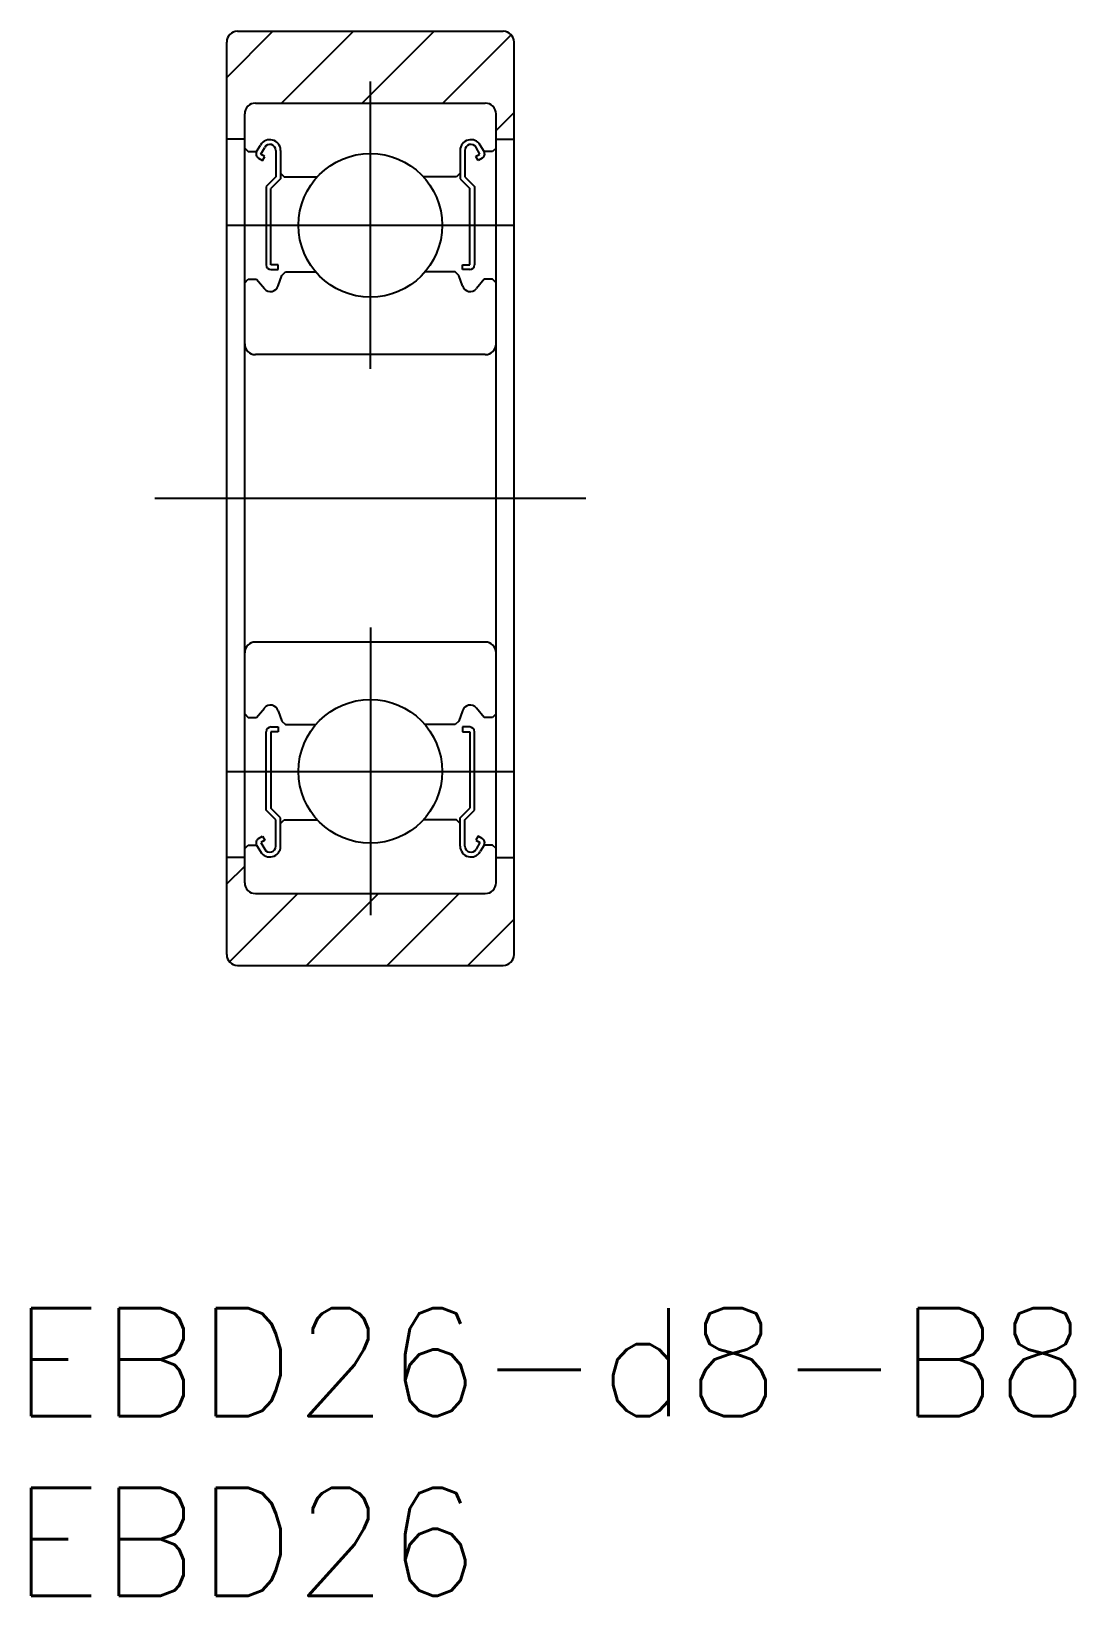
# Model space of a CAD drawing. Extents: x -9.4 to 19.6, y -30.5 to 13.
import ezdxf

# ---------------------------------------------------------------- set-up
doc = ezdxf.new("R2010")
doc.units = 0
doc.linetypes.add('CENTER', pattern=[50.8, 31.75, -6.35, 6.35, -6.35])
doc.layers.get('0').update_dxf_attribs({"linetype": 'CONTINUOUS'})
doc.layers.add('CENTER', color=1, linetype='CONTINUOUS')
doc.styles.get("Standard").update_dxf_attribs({"font": 'txt.shx', "height": 3, "bigfont": 'bigfont.shx'})

msp = doc.modelspace()

# ---------------------------------------------------------------- linework, layer by layer
at = {"color": 3, "linetype": 'CONTINUOUS'}
for p, q in [((-4, 11.715), (-2.715, 13)), ((-2.47, 11), (-0.47, 13)), ((-0.225, 11), (1.775, 13)), ((2.02, 11), (3.922, 12.902)), ((3.5, 10.235), (4, 10.735)), ((-4, -10.735), (-3.5, -10.235)), ((-3.922, -12.902), (-2.02, -11)), ((-1.775, -13), (0.225, -11)), ((0.47, -13), (2.47, -11)), ((2.715, -13), (4, -11.715))]:
    msp.add_line(p, q, dxfattribs=at)
at = {"color": 7, "linetype": 'CONTINUOUS'}
for p, q in [((-4, -12.7), (-4, 12.7)), ((-3.7, 13), (3.7, 13)), ((4, -12.7), (4, 12.7)), ((-3.2, 11), (3.2, 11)), ((-3.5, -10.7), (-3.5, 10.7)), ((3.5, -10.7), (3.5, 10.7)), ((-3.5, 10), (-4, 10)), ((-3.5, 9.75), (-3.4, 9.65)), ((-3.4, 9.65), (-3.167, 9.65)), ((-3.167, 9.65), (-3.058, 9.834)), ((-3.051, 9.583), (-2.942, 9.767)), ((-2.936, 9.517), (-3.051, 9.583)), ((-2.633, 9.684), (-2.633, 8.95)), ((-2.5, 9.684), (-2.5, 8.895)), ((2.5, 9.684), (2.5, 8.895)), ((2.633, 9.684), (2.633, 8.95)), ((2.936, 9.517), (3.051, 9.583)), ((3.051, 9.583), (2.942, 9.767)), ((3.167, 9.65), (3.058, 9.834)), ((3.4, 9.65), (3.167, 9.65)), ((3.5, 9.75), (3.4, 9.65)), ((3.5, 10), (4, 10)), ((-3.118, 9.468), (-3.002, 9.401)), ((-3.002, 9.401), (-2.936, 9.517)), ((3.002, 9.401), (2.936, 9.517)), ((3.118, 9.468), (3.002, 9.401)), ((-2.633, 8.95), (-2.9, 8.683)), ((-2.5, 8.895), (-2.767, 8.628)), ((-2.5, 9.05), (-2.4, 8.95)), ((-2.4, 8.95), (-1.476, 8.95)), ((2.4, 8.95), (1.476, 8.95)), ((2.5, 9.05), (2.4, 8.95)), ((2.5, 8.895), (2.767, 8.628)), ((2.633, 8.95), (2.9, 8.683)), ((-2.9, 8.683), (-2.9, 6.498)), ((-2.767, 6.498), (-2.767, 8.628)), ((2.767, 6.498), (2.767, 8.628)), ((2.9, 8.683), (2.9, 6.498)), ((-3.5, 6), (-3.4, 6.1)), ((-3.4, 6.1), (-3.167, 6.1)), ((-3.167, 6.1), (-2.952, 5.838)), ((-2.567, 6.498), (-2.767, 6.498)), ((-2.767, 6.365), (-2.567, 6.365)), ((-2.567, 6.365), (-2.567, 6.498)), ((-2.567, 5.917), (-2.461, 6.206)), ((-2.461, 6.206), (-2.361, 6.3)), ((-2.361, 6.3), (-1.52, 6.3)), ((2.361, 6.3), (1.52, 6.3)), ((2.461, 6.206), (2.361, 6.3)), ((2.567, 5.917), (2.461, 6.206)), ((2.567, 6.498), (2.767, 6.498)), ((2.567, 6.365), (2.567, 6.498)), ((2.767, 6.365), (2.567, 6.365)), ((3.167, 6.1), (2.952, 5.838)), ((3.4, 6.1), (3.167, 6.1)), ((3.5, 6), (3.4, 6.1)), ((3.2, 4), (-3.2, 4)), ((3.2, -4), (-3.2, -4)), ((3.5, -5.35), (3.5, -5.35)), ((-3.5, -6), (-3.4, -6.1)), ((-3.167, -6.1), (-2.952, -5.838)), ((-2.567, -5.917), (-2.461, -6.206)), ((2.567, -5.917), (2.461, -6.206)), ((3.167, -6.1), (2.952, -5.838)), ((3.5, -6), (3.4, -6.1)), ((-3.4, -6.1), (-3.167, -6.1)), ((-2.9, -8.683), (-2.9, -6.498)), ((-2.767, -6.365), (-2.567, -6.365)), ((-2.767, -6.498), (-2.767, -8.628)), ((-2.567, -6.498), (-2.767, -6.498)), ((-2.567, -6.365), (-2.567, -6.498)), ((-2.461, -6.206), (-2.361, -6.3)), ((-2.361, -6.3), (-1.52, -6.3)), ((2.361, -6.3), (1.52, -6.3)), ((2.461, -6.206), (2.361, -6.3)), ((2.767, -6.365), (2.567, -6.365)), ((2.567, -6.365), (2.567, -6.498)), ((2.567, -6.498), (2.767, -6.498)), ((2.767, -6.498), (2.767, -8.628)), ((2.9, -8.683), (2.9, -6.498)), ((3.4, -6.1), (3.167, -6.1)), ((3.5, -8.025), (3.5, -8.025)), ((-2.633, -8.95), (-2.9, -8.683)), ((-2.5, -8.895), (-2.767, -8.628)), ((2.5, -8.895), (2.767, -8.628)), ((2.633, -8.95), (2.9, -8.683)), ((-2.633, -9.684), (-2.633, -8.95)), ((-2.5, -9.684), (-2.5, -8.895)), ((-2.5, -9.05), (-2.4, -8.95)), ((-2.4, -8.95), (-1.476, -8.95)), ((2.4, -8.95), (1.476, -8.95)), ((2.5, -9.05), (2.4, -8.95)), ((2.5, -9.684), (2.5, -8.895)), ((2.633, -9.684), (2.633, -8.95)), ((-3.118, -9.468), (-3.002, -9.401)), ((-2.936, -9.517), (-3.051, -9.583)), ((-3.002, -9.401), (-2.936, -9.517)), ((3.002, -9.401), (2.936, -9.517)), ((2.936, -9.517), (3.051, -9.583)), ((3.118, -9.468), (3.002, -9.401)), ((-3.5, -10), (-4, -10)), ((-3.5, -9.75), (-3.4, -9.65)), ((-3.4, -9.65), (-3.167, -9.65)), ((-3.167, -9.65), (-3.058, -9.834)), ((-3.051, -9.583), (-2.942, -9.767)), ((3.051, -9.583), (2.942, -9.767)), ((3.167, -9.65), (3.058, -9.834)), ((3.4, -9.65), (3.167, -9.65)), ((3.5, -9.75), (3.4, -9.65)), ((3.5, -10), (4, -10)), ((-3.2, -11), (3.2, -11)), ((-3.7, -13), (3.7, -13))]:
    msp.add_line(p, q, dxfattribs=at)
for centre in [(0, 7.6), (0, -7.6)]:
    msp.add_circle(centre, 2, dxfattribs=at)
for centre, radius, start, end in [((-3.7, 12.7), 0.3, 90, 180), ((3.7, 12.7), 0.3, 0, 90), ((-3.2, 10.7), 0.3, 90, 180), ((3.2, 10.7), 0.3, 0, 90), ((-3.051, 9.583), 0.133, 149.9969, 240.0013), ((-2.799, 9.684), 0.299, 0, 150.0002), ((-2.799, 9.684), 0.166, 0, 150.0044), ((2.799, 9.684), 0.299, 29.9998, 180), ((2.799, 9.684), 0.166, 29.9956, 180), ((3.051, 9.583), 0.133, 299.9987, 30.0031), ((-2.767, 6.498), 0.133, 180, 270), ((2.767, 6.498), 0.133, 270, 360), ((-2.781, 5.981), 0.224, 220.001, 343.1517), ((2.781, 5.981), 0.224, 196.8483, 319.999), ((-3.2, 4.3), 0.3, 180, 270), ((3.2, 4.3), 0.3, 270, 0), ((-3.2, -4.3), 0.3, 90, 180), ((3.2, -4.3), 0.3, 0, 90), ((-2.781, -5.981), 0.224, 16.8483, 139.999), ((2.781, -5.981), 0.224, 40.001, 163.1517), ((-2.767, -6.498), 0.133, 90, 180), ((2.767, -6.498), 0.133, 0, 90), ((-3.051, -9.583), 0.133, 119.9987, 210.0031), ((3.051, -9.583), 0.133, 329.9969, 60.0013), ((-2.799, -9.684), 0.299, 209.9998, 0), ((-2.799, -9.684), 0.166, 209.9956, 0), ((2.799, -9.684), 0.299, 180, 330.0002), ((2.799, -9.684), 0.166, 180, 330.0044), ((-3.2, -10.7), 0.3, 180, 270), ((3.2, -10.7), 0.3, 270, 0), ((-3.7, -12.7), 0.3, 180, 270), ((3.7, -12.7), 0.3, 270, 0)]:
    msp.add_arc(centre, radius, start, end, dxfattribs=at)
at = {"layer": 'CENTER', "color": 1, "linetype": 'CENTER'}
for p, q in [((0, 3.6), (0, 11.6)), ((-4, 7.6), (4, 7.6)), ((-6, 0), (6, 0)), ((0, -3.6), (0, -11.6)), ((-4, -7.6), (4, -7.6))]:
    msp.add_line(p, q, dxfattribs=at)

# ---------------------------------------------------------------- texts
at = {"color": 7, "linetype": 'CONTINUOUS'}
for s, p in [('EBD26-d8-B8', (-9.957, -25.545)), ('EBD26', (-9.957, -30.545))]:
    msp.add_text(s, height=3, dxfattribs=at).set_placement(p)

doc.saveas('drawing.dxf')
